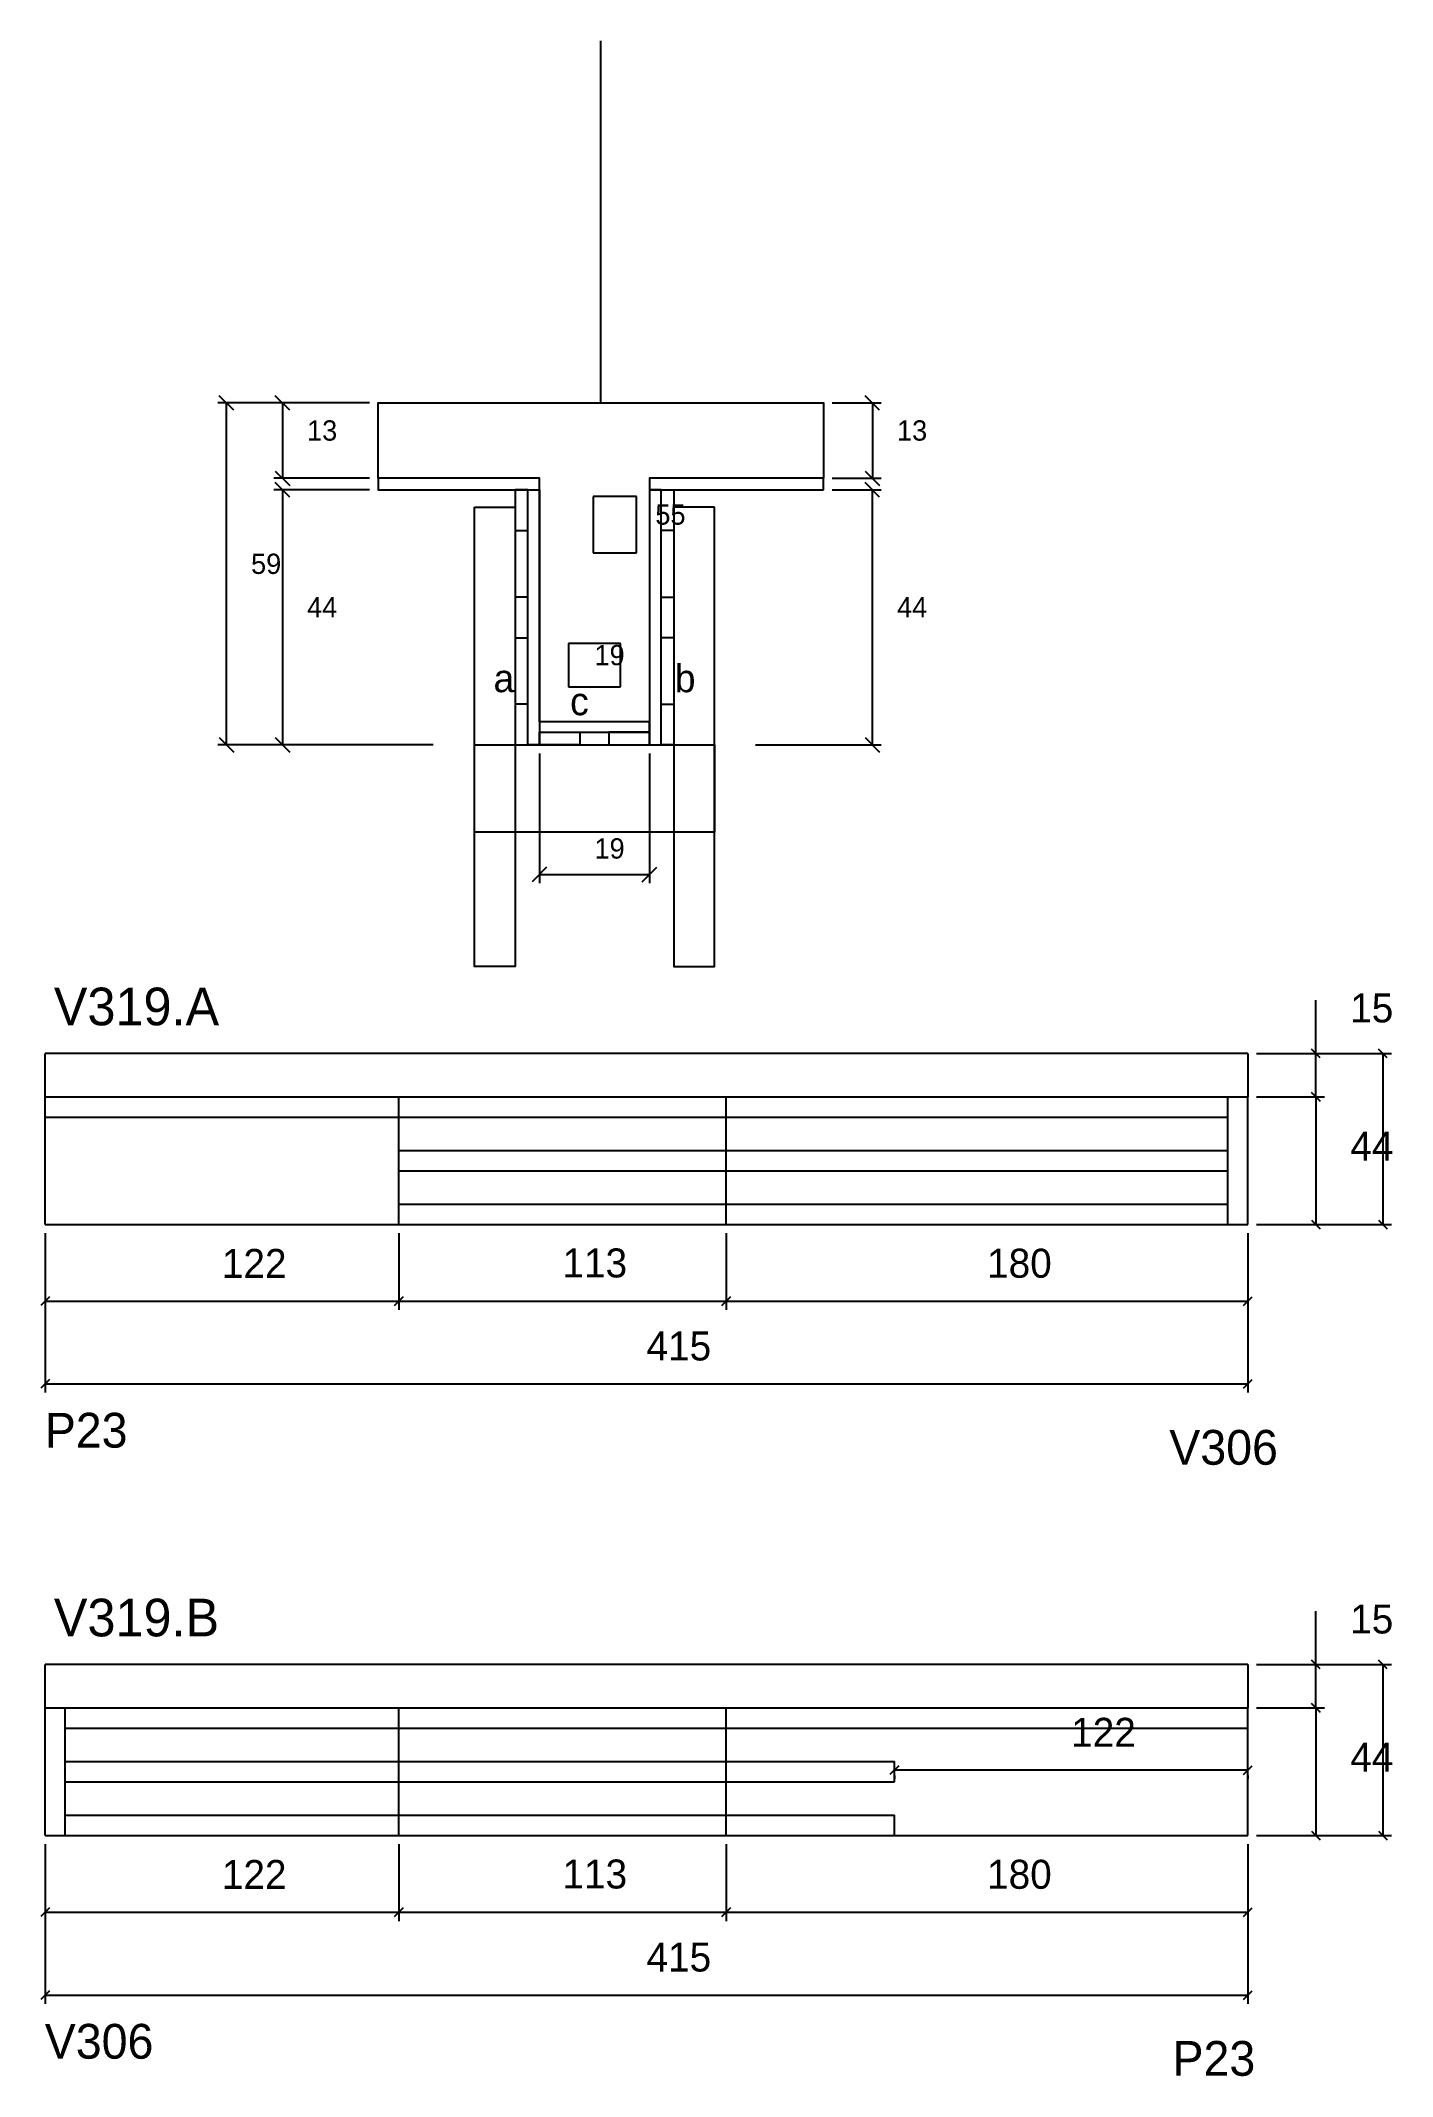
# Model space of a CAD drawing. Header units: metres. Extents: x 5154 to 5621, y 3026 to 3729.
import ezdxf

# ---------------------------------------------------------------- set-up
doc = ezdxf.new("R2010")
doc.units = ezdxf.units.M

msp = doc.modelspace()

# ---------------------------------------------------------------- linework, layer by layer
at = {"layer": 'CONCRETO', "color": 251}
msp.add_lwpolyline([(5270.67, 3577.52), (5270.67, 3603.52), (5424.27, 3603.52), (5424.27, 3577.52), (5364.27, 3577.52), (5364.27, 3493.52), (5326.27, 3493.52), (5326.27, 3577.52), (5270.67, 3577.52)], dxfattribs=at)
at = {"layer": 'COTA', "color": 4}
for p, q in [((5267.67, 3603.52), (5215.29, 3603.52)), ((5218.29, 3485.52), (5218.29, 3603.52)), ((5267.67, 3603.52), (5234.61, 3603.52)), ((5237.61, 3603.52), (5237.61, 3577.52)), ((5427.27, 3603.52), (5444.14, 3603.52)), ((5441.14, 3603.52), (5441.14, 3577.52)), ((5267.67, 3577.52), (5234.61, 3577.52)), ((5427.27, 3577.52), (5444.14, 3577.52)), ((5267.67, 3573.52), (5234.61, 3573.52)), ((5237.61, 3573.52), (5237.61, 3485.52)), ((5427.27, 3573.52), (5444.14, 3573.52)), ((5441.14, 3485.52), (5441.14, 3573.52)), ((5289.67, 3485.52), (5215.29, 3485.52)), ((5289.67, 3485.52), (5234.61, 3485.52)), ((5400.87, 3485.52), (5444.14, 3485.52)), ((5326.27, 3482.52), (5326.27, 3437.79)), ((5364.27, 3482.52), (5364.27, 3437.79)), ((5326.27, 3440.79), (5364.27, 3440.79)), ((5594.1, 3379.07), (5594.1, 3397.44)), ((5573.72, 3379.07), (5620.23, 3379.07)), ((5573.72, 3379.07), (5597.1, 3379.07)), ((5594.1, 3364.07), (5594.1, 3379.07)), ((5617.23, 3379.07), (5617.23, 3320.07)), ((5573.72, 3364.07), (5597.1, 3364.07)), ((5573.72, 3364.07), (5597.1, 3364.07)), ((5594.1, 3364.07), (5594.1, 3320.07)), ((5155.72, 3317.07), (5155.72, 3262)), ((5155.72, 3317.07), (5155.72, 3290.53)), ((5277.72, 3317.07), (5277.72, 3290.53)), ((5277.72, 3317.07), (5277.72, 3290.53)), ((5390.72, 3317.07), (5390.72, 3290.53)), ((5390.72, 3317.07), (5390.72, 3290.53)), ((5570.72, 3317.07), (5570.72, 3262)), ((5570.72, 3317.07), (5570.72, 3290.53)), ((5573.72, 3320.07), (5620.23, 3320.07)), ((5573.72, 3320.07), (5597.1, 3320.07)), ((5155.72, 3293.53), (5277.72, 3293.53)), ((5277.72, 3293.53), (5390.72, 3293.53)), ((5390.72, 3293.53), (5570.72, 3293.53)), ((5155.72, 3265), (5570.72, 3265)), ((5594.1, 3168.21), (5594.1, 3186.58)), ((5573.72, 3168.21), (5620.23, 3168.21)), ((5573.72, 3168.21), (5597.1, 3168.21)), ((5594.1, 3153.21), (5594.1, 3168.21)), ((5617.23, 3168.21), (5617.23, 3109.21)), ((5573.72, 3153.21), (5597.1, 3153.21)), ((5573.72, 3153.21), (5597.1, 3153.21)), ((5594.1, 3153.21), (5594.1, 3109.21)), ((5570.72, 3131.72), (5448.72, 3131.72)), ((5448.72, 3129.92), (5448.72, 3128.72)), ((5570.72, 3129.92), (5570.72, 3128.72)), ((5155.72, 3106.21), (5155.72, 3051.13)), ((5155.72, 3106.21), (5155.72, 3079.67)), ((5277.72, 3106.21), (5277.72, 3079.67)), ((5277.72, 3106.21), (5277.72, 3079.67)), ((5390.72, 3106.21), (5390.72, 3079.67)), ((5390.72, 3106.21), (5390.72, 3079.67)), ((5570.72, 3106.21), (5570.72, 3051.13)), ((5570.72, 3106.21), (5570.72, 3079.67)), ((5573.72, 3109.21), (5620.23, 3109.21)), ((5573.72, 3109.21), (5597.1, 3109.21)), ((5155.72, 3082.67), (5277.72, 3082.67)), ((5277.72, 3082.67), (5390.72, 3082.67)), ((5390.72, 3082.67), (5570.72, 3082.67)), ((5155.72, 3054.13), (5570.72, 3054.13))]:
    msp.add_line(p, q, dxfattribs=at)
at = {"layer": 'COTA', "color": 241}
for p, q in [((5570.72, 3379.07), (5155.72, 3379.07)), ((5155.72, 3364.07), (5155.72, 3379.07)), ((5570.72, 3379.07), (5570.72, 3364.07)), ((5570.72, 3168.21), (5155.72, 3168.21)), ((5155.72, 3153.21), (5155.72, 3168.21)), ((5570.72, 3168.21), (5570.72, 3153.21))]:
    msp.add_line(p, q, dxfattribs=at)
at = {"layer": 'COTA'}
for p, q in [((5595.6, 3377.57), (5592.6, 3380.57)), ((5618.73, 3377.57), (5615.73, 3380.57)), ((5595.6, 3362.57), (5592.6, 3365.57)), ((5592.6, 3365.57), (5595.6, 3362.57)), ((5592.6, 3321.57), (5595.6, 3318.57)), ((5615.73, 3321.57), (5618.73, 3318.57)), ((5157.22, 3295.03), (5154.22, 3292.03)), ((5279.22, 3295.03), (5276.22, 3292.03)), ((5276.22, 3292.03), (5279.22, 3295.03)), ((5389.22, 3292.03), (5392.22, 3295.03)), ((5392.22, 3295.03), (5389.22, 3292.03)), ((5569.22, 3292.03), (5572.22, 3295.03)), ((5157.22, 3266.5), (5154.22, 3263.5)), ((5569.22, 3263.5), (5572.22, 3266.5)), ((5595.6, 3166.71), (5592.6, 3169.71)), ((5618.73, 3166.71), (5615.73, 3169.71)), ((5595.6, 3151.71), (5592.6, 3154.71)), ((5592.6, 3154.71), (5595.6, 3151.71)), ((5450.22, 3133.22), (5447.22, 3130.22)), ((5569.22, 3130.22), (5572.22, 3133.22)), ((5592.6, 3110.71), (5595.6, 3107.71)), ((5615.73, 3110.71), (5618.73, 3107.71)), ((5157.22, 3084.17), (5154.22, 3081.17)), ((5279.22, 3084.17), (5276.22, 3081.17)), ((5276.22, 3081.17), (5279.22, 3084.17)), ((5389.22, 3081.17), (5392.22, 3084.17)), ((5392.22, 3084.17), (5389.22, 3081.17)), ((5569.22, 3081.17), (5572.22, 3084.17)), ((5157.22, 3055.63), (5154.22, 3052.63)), ((5569.22, 3052.63), (5572.22, 3055.63))]:
    msp.add_line(p, q, dxfattribs=at)
for points in [[(5220.79, 3601.02), (5215.79, 3606.02)], [(5240.11, 3601.02), (5235.11, 3606.02)], [(5443.64, 3601.02), (5438.64, 3606.02)], [(5235.11, 3580.02), (5240.11, 3575.02)], [(5240.11, 3571.02), (5235.11, 3576.02)], [(5438.64, 3580.02), (5443.64, 3575.02)], [(5443.64, 3571.02), (5438.64, 3576.02)], [(5215.79, 3488.02), (5220.79, 3483.02)], [(5235.11, 3488.02), (5240.11, 3483.02)], [(5438.64, 3488.02), (5443.64, 3483.02)], [(5328.77, 3443.29), (5323.77, 3438.29)], [(5361.77, 3438.29), (5366.77, 3443.29)]]:
    msp.add_lwpolyline(points, dxfattribs=at)
at = {"layer": 'Cota Seção (2x)', "color": 180}
for p, q in [((5344.77, 3571.19), (5344.77, 3551.85)), ((5359.77, 3571.19), (5344.77, 3571.19)), ((5359.77, 3551.85), (5359.77, 3571.19)), ((5344.77, 3551.85), (5359.77, 3551.85)), ((5336.27, 3520.52), (5336.27, 3505.52)), ((5354.27, 3520.52), (5336.27, 3520.52)), ((5354.27, 3505.52), (5354.27, 3520.52)), ((5336.27, 3505.52), (5354.27, 3505.52))]:
    msp.add_line(p, q, dxfattribs=at)
at = {"layer": 'Madeira', "color": 126}
for points in [[(5317.87, 3559.52), (5322.27, 3559.52), (5322.27, 3573.52), (5317.87, 3573.52), (5317.87, 3559.52)], [(5372.67, 3559.52), (5368.27, 3559.52), (5368.27, 3573.52), (5372.67, 3573.52), (5372.67, 3559.52)], [(5317.87, 3522.52), (5322.27, 3522.52), (5322.27, 3536.52), (5317.87, 3536.52), (5317.87, 3522.52)], [(5372.67, 3522.52), (5368.27, 3522.52), (5368.27, 3536.52), (5372.67, 3536.52), (5372.67, 3522.52)], [(5317.87, 3485.52), (5322.27, 3485.52), (5322.27, 3499.52), (5317.87, 3499.52), (5317.87, 3485.52)], [(5372.67, 3485.52), (5368.27, 3485.52), (5368.27, 3499.52), (5372.67, 3499.52), (5372.67, 3485.52)], [(5326.27, 3485.52), (5326.27, 3489.92), (5340.27, 3489.92), (5340.27, 3485.52), (5326.27, 3485.52)], [(5364.27, 3485.52), (5364.27, 3489.92), (5350.27, 3489.92), (5350.27, 3485.52), (5364.27, 3485.52)]]:
    msp.add_lwpolyline(points, dxfattribs=at)
at = {"layer": 'Painéis', "color": 200}
for p, q in [((5155.72, 3320.07), (5155.72, 3364.07)), ((5155.72, 3364.07), (5570.72, 3364.07)), ((5277.72, 3320.07), (5277.72, 3364.07)), ((5390.72, 3320.07), (5390.72, 3364.07)), ((5570.72, 3320.07), (5570.72, 3364.07)), ((5155.72, 3320.07), (5570.72, 3320.07)), ((5155.72, 3109.21), (5155.72, 3153.21)), ((5155.72, 3153.21), (5570.72, 3153.21)), ((5277.72, 3109.21), (5277.72, 3153.21)), ((5390.72, 3109.21), (5390.72, 3153.21)), ((5570.72, 3109.21), (5570.72, 3153.21)), ((5155.72, 3109.21), (5570.72, 3109.21))]:
    msp.add_line(p, q, dxfattribs=at)
for points in [[(5326.27, 3573.52), (5326.27, 3577.52), (5270.67, 3577.52), (5270.67, 3573.52), (5326.27, 3573.52)], [(5424.27, 3573.52), (5424.27, 3577.52), (5364.27, 3577.52), (5364.27, 3573.52), (5424.27, 3573.52)], [(5322.27, 3573.52), (5326.27, 3573.52), (5326.27, 3485.52), (5322.27, 3485.52), (5322.27, 3573.52)], [(5368.27, 3573.52), (5364.27, 3573.52), (5364.27, 3485.52), (5368.27, 3485.52), (5368.27, 3573.52)], [(5364.27, 3489.92), (5364.27, 3493.52), (5326.27, 3493.52), (5326.27, 3489.92), (5364.27, 3489.92)]]:
    msp.add_lwpolyline(points, dxfattribs=at)
at = {"layer": 'SARR_2.2x7', "color": 40}
for p, q in [((5563.77, 3320.07), (5563.77, 3364.07)), ((5155.72, 3357.07), (5277.72, 3357.07)), ((5277.72, 3357.07), (5390.72, 3357.07)), ((5390.72, 3357.07), (5563.77, 3357.07)), ((5277.72, 3345.57), (5390.72, 3345.57)), ((5390.72, 3345.57), (5563.77, 3345.57)), ((5277.72, 3338.57), (5390.72, 3338.57)), ((5390.72, 3338.57), (5563.77, 3338.57)), ((5277.72, 3327.07), (5390.72, 3327.07)), ((5390.72, 3327.07), (5563.77, 3327.07)), ((5162.68, 3109.21), (5162.68, 3153.21)), ((5162.68, 3146.21), (5277.72, 3146.21)), ((5277.72, 3146.21), (5390.72, 3146.21)), ((5390.72, 3146.21), (5570.72, 3146.21)), ((5162.68, 3134.71), (5277.72, 3134.71)), ((5277.72, 3134.71), (5390.72, 3134.71)), ((5390.72, 3134.71), (5448.72, 3134.71)), ((5448.72, 3127.71), (5448.72, 3134.71)), ((5162.68, 3127.71), (5277.72, 3127.71)), ((5277.72, 3127.71), (5390.72, 3127.71)), ((5390.72, 3127.71), (5448.72, 3127.71)), ((5162.68, 3116.21), (5277.72, 3116.21)), ((5277.72, 3116.21), (5390.72, 3116.21)), ((5390.72, 3116.21), (5448.72, 3116.21)), ((5448.72, 3109.21), (5448.72, 3116.21))]:
    msp.add_line(p, q, dxfattribs=at)
at = {"layer": 'SARR_3.5x7', "color": 81}
for points in [[(5303.87, 3567.52), (5317.87, 3567.52), (5317.87, 3409.04), (5303.87, 3409.04), (5303.87, 3567.52)], [(5386.67, 3567.52), (5372.67, 3567.52), (5372.67, 3409.04), (5386.67, 3409.04), (5386.67, 3567.52)], [(5303.87, 3485.52), (5386.67, 3485.52), (5386.67, 3455.46), (5303.87, 3455.46), (5303.87, 3485.52)]]:
    msp.add_lwpolyline(points, dxfattribs=at)
at = {"layer": 'Texto Seção', "color": 252}
msp.add_line((5347.47, 3603.52), (5347.47, 3728.52), dxfattribs=at)

# ---------------------------------------------------------------- texts
at = {"layer": '5', "color": 5}
for s, p in [('P23', (5155.62, 3243.03)), ('V306', (5543.58, 3237.12)), ('V306', (5155.62, 3032.16)), ('P23', (5544.68, 3026.26))]:
    msp.add_text(s, height=12, dxfattribs=at).set_placement(p)
at = {"layer": 'COTA', "color": 1}
for s, p in [('13', (5246.11, 3590.52)), ('13', (5449.64, 3590.52)), ('59', (5226.79, 3544.52)), ('44', (5246.11, 3529.52)), ('44', (5449.64, 3529.52)), ('19', (5345.27, 3446.29))]:
    msp.add_text(s, height=7, dxfattribs=at).set_placement(p)
at = {"layer": 'COTA', "color": 240}
for s, p in [('15', (5605.99, 3389.76)), ('44', (5606.03, 3342.07)), ('122', (5216.72, 3301.59)), ('113', (5334.22, 3301.75)), ('180', (5480.72, 3301.66)), ('415', (5363.22, 3273.1)), ('15', (5605.99, 3178.89)), ('122', (5509.72, 3139.78)), ('44', (5606.03, 3131.21)), ('122', (5216.72, 3090.73)), ('113', (5334.22, 3090.89)), ('180', (5480.72, 3090.79)), ('415', (5363.22, 3062.24))]:
    msp.add_text(s, height=10, dxfattribs=at).set_placement(p)
at = {"layer": 'Cota Seção (2x)', "color": 1}
for s, p in [('55', (5366.27, 3561.52)), ('19', (5345.27, 3513.02))]:
    msp.add_text(s, height=7, dxfattribs=at).set_placement(p)
at = {"layer": 'detalhes', "color": 4}
for s, p in [('b', (5372.98, 3503.71)), ('a', (5310.44, 3503.72)), ('c', (5336.87, 3495.76))]:
    msp.add_text(s, height=9.6, dxfattribs=at).set_placement(p)
at = {"layer": 'Texto Seção', "color": 7}
for s, p in [('V319.A', (5158.75, 3388.76)), ('V319.B', (5158.75, 3177.89))]:
    msp.add_text(s, height=13, dxfattribs=at).set_placement(p)

doc.saveas('drawing.dxf')
